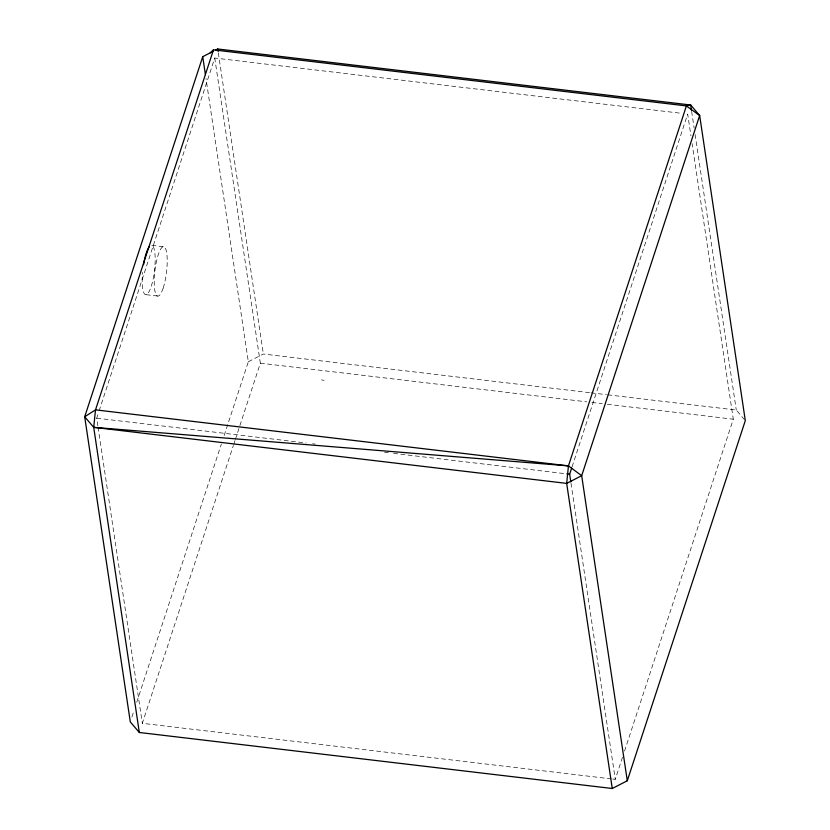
<?xml version="1.0" encoding="UTF-8"?>
<svg xmlns="http://www.w3.org/2000/svg" width="830" height="830" viewBox="0 0 830 830"><rect width="100%" height="100%" fill="white"/><g stroke="black" fill="none" stroke-linecap="round" stroke-linejoin="round"><path stroke-width="0.62" stroke-dasharray="4.15 3.11" d="M97.867 425.883L96.716 418.185L98.729 412.043M99.133 410.819L214.742 58.038L681.254 113.295M131.908 716.985L133.931 710.843M136.743 702.242L221.33 444.112M224.152 435.501L248.326 361.756L205.985 78.477M611.409 778.893L142.324 723.324L233.355 445.534M233.759 444.299L234.973 440.616M235.367 439.381L260.35 363.177L214.742 58.038M572.077 466.834L687.676 114.063L690.934 135.85M612.696 779.038L615.269 779.349L622.51 757.219M624.534 751.077L733.284 419.192L692.085 143.549M248.326 361.756L263.349 354.016L589.777 392.683M163.188 246.686L151.164 245.255A24.91 5.841 -83.2 0 1 154.722 268.37A24.91 5.841 -83.2 0 1 146.402 294.64A24.91 5.841 -83.2 0 1 142.553 272.437M146.194 294.692L158.219 296.113M591.064 392.839L606.481 394.665M607.768 394.821L736.283 410.041L744.489 419.658M260.35 363.177L586.779 401.845M591.914 402.446L602.196 403.671M607.342 404.283L733.284 419.192M96.716 418.185L306.197 443.002M312.63 443.76L315.193 444.071M384.591 452.288L388.45 452.744M393.586 453.356L567.087 473.899M321.48 379.912L322.787 380.099M323.171 380.171L324.053 380.348M691.639 111.417L694.129 128.079M695.084 134.481L736.283 410.041M570.999 483.185L615.269 779.349M218.311 52.84L263.349 354.016M98.054 427.16L142.324 723.324M163.188 288.041A24.91 5.841 -83.2 0 0 164.662 247.216A24.91 5.841 -83.2 0 0 154.266 278.942A24.91 5.841 -83.2 0 0 163.188 288.041"/><path stroke-width="1.25" d="M612.26 788.5L627.293 780.771L745.309 420.623L699.659 115.536L690.685 105.005L686.42 105.918L568.446 465.879L566.672 483.392L612.26 788.5L139.326 732.485L130.3 721.903L84.691 416.774L202.728 56.689L213.445 51.19M139.326 732.485L93.707 427.346L95.512 409.864L213.476 49.862L686.42 105.918L699.659 115.536L581.685 475.704L627.293 780.771M570.812 481.898L569.66 474.21L571.673 468.058M210.229 52.84L213.476 49.862M215.593 50.091L217.74 48.991L690.685 105.005L691.442 110.131M93.707 427.346L568.446 465.879L581.685 475.704L566.672 483.392L93.707 427.346L84.691 416.774L95.512 409.864L568.446 465.879M567.087 473.899L569.66 474.21M217.74 48.991L218.124 51.553M202.728 56.689L205.404 74.627M143.528 264.718A24.91 5.841 -83.2 0 1 149.525 246.406"/></g></svg>
